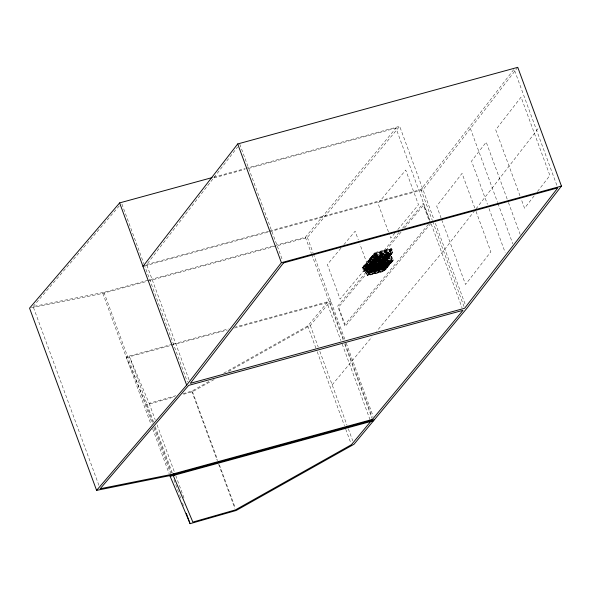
<?xml version="1.0" encoding="UTF-8"?>
<svg xmlns="http://www.w3.org/2000/svg" width="591" height="591" viewBox="0 0 591 591"><rect width="100%" height="100%" fill="white"/><g stroke="black" fill="none" stroke-linecap="round" stroke-linejoin="round"><path stroke-width="0.44" stroke-dasharray="2.96 2.22" d="M386.773 262.234L369.833 266.74L369.139 267.575L370.202 269.659C369.235 267.479 367.565 268.055 369.53 269.282L369.892 272.71L370.579 271.882L387.63 267.25C389.794 265.462 384.172 258.74 387.149 265.152C386.174 262.973 384.512 263.549 386.477 264.775L386.854 267.686L368.023 272.658L368.54 274.335L369.818 272.806L386.832 268.203L387.519 267.383L370.313 271.757L369.966 269.703L389.971 264.436L390.533 263.387L364.359 270.744A2.312 0.835 75.1 0 1 364.145 271.372C361.788 271.491 364.137 267.967 362.844 267.058A1.581 0.569 75.1 0 0 362.556 267.775L362.63 269.038L362.172 267.501L388.427 260.631L371.384 264.871C368.969 267.043 371.961 267.878 371.525 270.094L389.159 265.411L389.868 264.561L363.879 271.225C362.49 270.36 364.906 266.933 362.615 266.881A2.216 0.805 75.1 0 0 362.416 267.472L362.394 267.767M370.69 266.364C371.547 264.591 371.488 269.74 370.69 266.364L387.63 261.857C388.494 260.084 388.427 265.233 387.63 261.857M366.56 271.092L367.307 272.074L366.775 270.412L365.548 271.89L366.102 273.515L366.184 271.801L367.329 275.79L384.268 271.291L384.918 270.124L367.75 274.815L366.45 271.269L389.063 265.145L388.627 263.121L388.634 266.016L367.565 271.579L367.055 270.08L368.274 268.617L369.818 272.806M384.918 270.124C384.394 266.467 383.064 267.213 383.714 265.913L382.488 267.383L383.042 269.008L383.123 267.302L384.172 271.025L367.233 275.532M392.069 249.808L391.53 248.154L374.591 252.653L373.364 254.13L373.926 255.755L373.844 253.938L390.873 249.409L392.173 252.955L375.145 258.031L375.898 257.137L374.376 253.332L391.316 248.826L392.069 249.808L372.463 255.068L373.298 260.254L390.282 255.696L389.506 250.436L391.7 253.613L391.264 254.514L373.652 259.198L373.431 258.134L373.955 257.506L392.838 252.63L392.084 253.532L374.672 258.193L372.463 255.068M389.632 260.188L389.994 262.049L390.444 261.51L389.632 260.188L368.067 265.81L367.018 262.138L387.378 256.819L386.573 255.497L386.935 257.358L387.378 256.819M383.862 257.366L382.842 259.331A1.056 0.384 75.1 0 0 383.005 260.062L383.485 260.749L384.209 260.299C385.664 264.827 384.904 259.338 383.862 257.366L366.922 261.872L365.895 263.837A1.056 0.384 75.1 0 0 366.065 264.561L366.546 265.256L367.27 264.805L367.713 266.955L393.296 260.439L392.779 261.067L362.63 269.038M369.966 269.703C371.902 273.914 370.786 268.875 369.833 266.74M387.253 267.25L386.906 265.204L387.533 266.984L370.594 271.491M390.237 255.748L388.693 251.559L388.132 252.239L388.856 255.46L387.497 253L370.557 257.506C368.991 258.725 374.14 266.519 369.19 258.991L392.838 252.63M389.491 256.642L371.924 261.436L370.579 257.861L387.519 253.354L389.173 257.033L387.888 258.57L370.276 263.246L370.055 262.182L370.579 261.554L389.72 256.376L388.479 252.15L389.41 256.745L366.501 262.818C365.777 263.187 366.464 265.462 367.174 264.546L390.282 258.474L391.589 262.02L365.26 269.444L364.122 265.61L386.846 259.826M386.854 267.686L366.191 273.411M390.555 257.691L373.615 262.197L374.975 264.657L391.922 260.151L390.555 257.691L389.979 258.385L364.026 265.344L363.31 266.209L364.854 270.397L384.8 265.064L385.406 266.637L367.565 271.579M392.587 252.549L391.316 248.826M388.361 257.617L364.846 264.214L365.63 269.001L365.26 269.444M382.51 265.034L381.793 259.708L383.98 262.884L383.544 263.785L383.175 262.271L382.658 262.899L365.711 267.405L366.006 268.565L392.55 261.34L391.538 256.841L392.779 261.067M391.301 262.434L389.196 259.183L389.875 264.177L372.936 268.676L373.689 268.151L373.12 266.873L373.638 266.245L390.585 261.747L390.85 262.995L364.92 269.843M393.2 260.18L391.759 256.25L374.812 260.757L374.251 261.436L374.975 264.657M373.904 259.146L372.773 260.882L371.54 256.657L372.47 261.252L370.579 257.861M369.19 258.991L369.973 263.785L369.597 264.229L368.459 260.402L385.398 255.903L368.363 260.143L367.742 261.266L390.289 255.231M367.646 271.476C366.339 265.256 370.668 276.884 368.023 272.658M385.221 266.792C383.906 265.233 386.691 268.72 385.687 269.09L368.74 273.596M368.54 274.335L385.487 269.828C387.992 269.319 385.214 261.547 383.995 265.573L384.505 267.073L384.8 265.064M385.302 255.637C383.293 256.649 387.497 259.109 385.79 260.601L362.844 266.74M391.264 254.514L390.895 253L390.37 253.628L373.431 258.134M189.061 379.873L146.642 264.561L237.53 147.1M269.54 230.941L420.947 189.519L514.096 69.14L557.158 186.165M517.76 67.33L423.023 189.755L143.864 266.127M474.832 210.403L444.868 249.129L376.674 331.27M475.954 208.955L539.605 126.703M534.124 195.857L524.557 208.224L521.395 199.64M537.5 191.491L549.889 175.49L521.055 97.123L495.723 129.857L520.132 196.205M98.896 485.3L33.126 306.544L103.942 292.309L305.377 237.205L395.94 128.121L429.938 220.524M148.171 281.013L307.379 237.464L399.679 126.297L433.787 219.01M223.73 373.165L307.734 325.951L326.993 302.755L329.837 301.994L343.77 339.855M228.569 371.458L310.319 325.501L330.724 300.922L235.558 326.956M394.891 233.12L390.762 238.092L388.856 232.898M397.839 229.567L418.465 204.7L405.729 170.082L378.026 203.481L388.531 232.034M332.164 384.881L371.975 336.929M370.557 257.506L371.916 259.959L371.192 256.745L371.754 256.066L388.693 251.559M367.742 261.266L390.939 254.906L368.296 260.675M390.873 249.409L390.865 251.249L371.687 256.612L373.091 260.033L390.141 255.489M392.151 249.705L375.122 254.315L374.376 253.332M365.282 265.219L365.652 267.08L366.095 266.541L365.282 265.219L390.282 258.474M363.879 271.225L364.182 270.826A1.603 0.584 75.1 0 0 364.226 270.146L364.137 269.082L392.232 261.724L390.954 263.261L364.75 270.139M365.711 267.405L366.235 266.777L366.605 268.292L367.137 267.657L392.683 260.801M364.846 264.214L367.137 267.657M372.138 261.274L370.949 263.076L370.579 261.554M375.049 257.772L373.926 253.916M364.374 270.434L390.629 263.645M364.854 270.397L366.184 268.417M367.713 266.955L368.459 266.061L385.406 261.554M392.55 261.34L390.577 258.045L370.631 263.46L368.673 265.81C366.45 262.086 372.042 268.314 367.957 261.096M391.796 253.879L374.857 258.385L374.325 259.021L373.955 257.506M373.615 262.197L373.039 262.892L374.65 266.526L374.184 266.814L372.256 263.689L372.936 268.676M399.11 232.381L337.66 306.19L345.114 326.439L430.78 223.538M402.648 228.119L423.326 203.282L430.47 222.689M401.045 232.13L338.628 307.106L345.018 324.474L429.229 223.324M404.584 227.882L423.422 205.247L429.812 222.615M389.868 264.561L372.928 269.068L372.219 269.917L371.687 267.627L371.82 270.449L371.274 269.688L371.488 270.102M367.329 275.79L368.075 274.896L385.014 270.39M369.981 258.201L386.92 253.694L387.497 253M373.364 254.13L390.311 249.624L391.53 248.154M363.406 266.475L380.552 261.791L381.793 265.898L383.227 264.177L382.658 262.899M385.398 255.903L386.625 259.715L386.137 254.492L388.065 257.617L388.523 257.329L386.92 253.694M382.591 262.574L383.034 262.042L382.229 260.712L382.591 262.574L365.652 267.08M390.754 252.771L390.311 253.303L389.942 251.441L390.754 252.771L370.284 258.289M382.525 264.642C381.055 265.95 381.298 258.444 380.345 261.968M370.853 262.81L387.792 258.304L387.519 257.055L387.002 257.676L387.57 258.954L385.613 261.303L384.992 259.737L385.79 260.601M391.168 254.256L369.626 259.996L369.996 261.857L370.439 261.325L369.626 259.996M389.72 256.376L390.939 254.906M388.331 260.372C385.679 261.931 389.491 264.857 388.213 265.189L371.185 269.791M391.759 256.25L391.19 256.93L391.922 260.151M390.585 261.747L390.06 262.374L390.356 263.534M388.213 265.189L388.634 266.016M389.772 264.295L388.272 260.904M340.948 248.183L327.362 264.473L340.098 299.083L367.853 265.81L359.889 244.172M343.896 244.644L355.117 231.192L358.301 239.843M33.126 306.544L119.803 205.269M366.952 267.464L393.296 260.439M182.863 393.687L191.728 391.153L210.928 380.36M183.638 394.263L192.496 391.73L214.141 379.562M153.601 422.166L129.54 356.772L149.168 403.335L175.771 395.719M172.409 344.235L126.164 356.89L146.405 404.916L174.773 396.805M213.868 177.123L244.984 168.612M245.871 168.369L399.679 126.297M213.935 177.913L245.006 169.41M248.56 168.442L395.94 128.121M146.642 264.561L268.654 231.177M31.36 307.785L102.812 293.424L147.285 281.257M173.303 343.992L228.444 328.906M126.467 357.607L170.452 345.58M171.338 345.336L227.372 330.007M234.494 328.057L326.993 302.755L340.918 340.615M374.266 253.509L391.205 249.01M373.002 255.947L373.815 257.27L373.372 257.809L373.002 255.947L390.947 251.145M371.192 256.745L388.627 252.106M370.077 258.459L392.742 252.364M369.087 259.124L392.173 252.955M374.672 258.193L391.611 253.687M367.639 261.008L384.586 256.501M373.246 259.937L390.186 255.43M372.677 260.616L389.624 256.11M366.856 262.419L383.795 257.92M370.055 262.182L389.173 257.033M371.584 261.835L391.855 256.516M371.296 262.241L391.685 256.797M364.743 264.34L381.683 259.833M370.306 263.313L387.29 258.843M369.803 264.066L386.817 259.486M363.953 265.898L389.196 259.183M363.31 266.209L386.204 260.143M363.613 266.297L380.552 261.791M362.844 267.058L379.784 262.552C381.077 263.46 378.728 266.984 381.084 266.866A2.312 0.835 75.1 0 0 381.298 266.245L381.313 265.935C382.266 266.851 380.419 263.025 381.165 265.64A1.603 0.584 75.1 0 1 381.121 266.319C379.178 267.309 381.956 262.079 379.555 262.382A2.216 0.805 75.1 0 0 379.356 262.973L379.57 264.532L379.496 263.276A1.581 0.569 75.1 0 1 379.784 262.552M362.106 267.583L388.427 260.631M367.617 266.696L387.925 261.318M362.711 268.935L390.444 261.51M364.056 269.178L392.232 261.724M369.094 268.004L391.589 262.02M365.63 269.001L382.569 264.495M365.474 269.274L391.478 262.626M365.63 269.466L391.523 262.574M385.31 264.369L365.526 269.208M368.2 269.156L385.14 264.65M364.64 270.715L389.971 263.97M363.886 271.528L389.233 264.842M366.45 271.269L383.389 266.77M365.548 271.89L385.406 266.637M371.096 270.811L388.117 266.282M367.388 271.971L384.327 267.464M367.307 272.074L388.317 266.423M370.749 271.217L387.696 266.711M370.254 271.683L387.423 267.117M367.934 272.761L385.509 268.151M366.102 273.515L386.662 268.033M369.501 272.702L386.536 268.188M369.161 273.116L386.108 268.61M367.75 274.815L384.771 270.309M367.417 275.221L384.357 270.715M392.003 261.621L390.577 258.045M385.687 269.09L384.963 268.151L385.487 269.828M390.666 254.787L390.37 253.628M366.501 262.818L367.174 264.546M373.638 266.245L374.007 267.767L375.292 266.223L373.638 262.552L375.61 265.839L374.598 261.348L375.839 265.573L376.356 264.945L374.812 260.757M387.519 253.354L389.41 256.745M374.591 252.653L375.211 254.211M507.174 199.086L486.223 142.136L471.544 161.107L487.427 204.287M508.445 202.528L520.154 234.368M470.392 128.542L497.622 202.543M497.94 203.407L512.818 243.854M489.016 208.586L505.157 252.475M474.765 207.951L462.044 173.377L436.712 206.119L441.159 218.219M476.028 211.393L490.877 251.744L465.545 284.485L441.477 219.084M435.375 223.317L465.449 305.067M420.947 189.519L432.346 220.495M432.664 221.359L464.009 306.544M431.208 223.974L462.029 307.741M371.384 264.871L372.928 269.068M364.137 269.082L364.706 270.634M307.379 237.464L313.06 252.896M313.37 253.753L344.974 339.648M346.237 343.09L373.15 416.234M345.033 343.297L372.264 417.305M305.377 237.205L311.413 253.613M311.73 254.477L343.186 339.965M344.775 344.287L372.094 418.554M342.189 344.058L370.365 420.644M310.319 325.501L318.231 347.013M319.82 351.32L347.043 425.321M348.313 428.763L352.746 440.812M307.734 325.951L315.963 348.321M317.234 351.763L344.457 425.764M345.728 429.206L350.788 442.977M239.791 144.182L282.535 260.35M192.496 391.73L217.828 460.574M219.409 464.873L235.24 507.898M191.728 391.153L217.06 459.99M218.64 464.297L234.79 508.179M121.916 204.035L143.842 263.623M144.16 264.487L187.369 381.934M149.168 403.335L155.182 419.684M157.08 424.848L174.493 472.172M175.763 475.615L184.311 498.848M155.182 426.473L172.912 474.662M146.405 404.916L153.054 422.993M154.643 427.293L171.42 472.903M173.953 479.781L179.339 494.416M179.649 495.273L181.238 499.58M182.501 503.015L183.454 505.601M103.942 292.309L152.242 423.57M153.83 427.891L170.666 473.657M102.812 293.424L151.178 424.87M152.744 429.029L169.218 473.916M390.311 249.624L390.865 251.249M383.182 258.614C383.227 262.035 384.874 258.592 383.182 258.614M373.497 266.016L373.054 266.548L372.692 264.687L373.497 266.016"/><path stroke-width="0.89" d="M142.978 266.371L237.715 143.945L517.76 67.33L561.45 186.084L466.713 308.509L354.009 444.255L236.193 510.484L190.103 523.67L169.853 475.637L96.592 490.367L29.55 308.155L119.626 202.905L212.088 177.61M96.592 490.367L186.667 385.118L281.405 262.692L561.45 186.084M372.411 419.418L170.984 474.521L100.167 488.757L188.64 385.384L462.982 310.334L351.423 444.698L235.417 509.9L192.858 522.082L173.229 475.519M169.853 475.637L374.421 419.676M170.156 476.361L373.527 420.748M173.643 473.797L174.256 475.238M237.715 143.945L281.405 262.692M119.626 202.905L186.667 385.118M186.298 513.343L190.103 523.67M283.481 262.929L190.332 383.308L464.637 308.266L557.786 187.886L283.481 262.929"/></g></svg>
